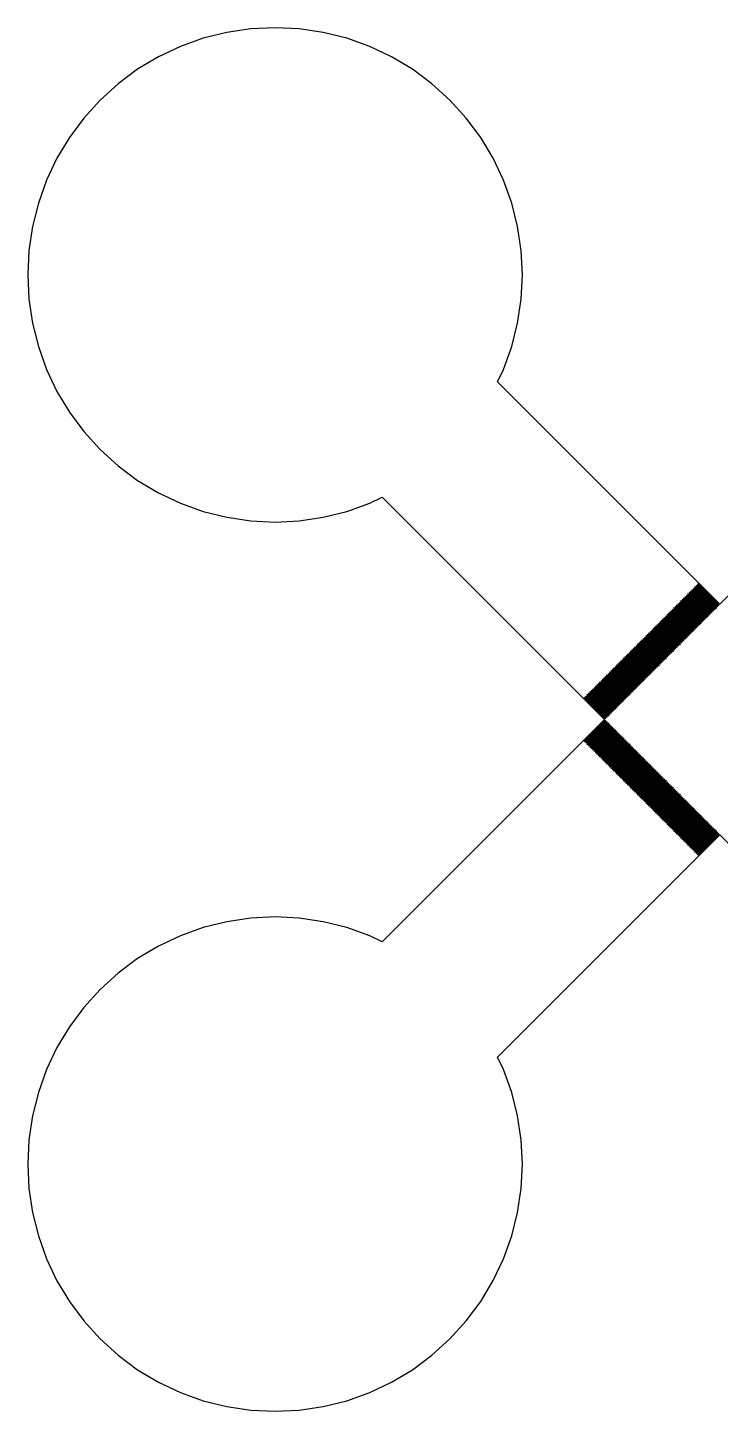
# Model space of a CAD drawing. Extents: x -73 to 181, y -8 to 80.
# Drawn here: x 2 to 9, y 2 to 16 of the extents above; entities that cross this region are included whole.
import ezdxf

# ---------------------------------------------------------------- set-up
doc = ezdxf.new("R2010")
doc.units = 0

msp = doc.modelspace()

# ---------------------------------------------------------------- linework, layer by layer
for p, q in [((4.25775, 15.9851), (4.01508, 15.9491)), ((4.50279, 15.9972), (4.25775, 15.9851)), ((4.74786, 15.9851), (4.50279, 15.9972)), ((4.99052, 15.9491), (4.74786, 15.9851)), ((3.77708, 15.8895), (3.54608, 15.8069)), ((4.01508, 15.9491), (3.77708, 15.8895)), ((5.22852, 15.8895), (4.99052, 15.9491)), ((5.45952, 15.8069), (5.22852, 15.8895)), ((3.3243, 15.702), (3.11388, 15.5759)), ((3.54608, 15.8069), (3.3243, 15.702)), ((5.6813, 15.702), (5.45952, 15.8069)), ((5.89172, 15.5759), (5.6813, 15.702)), ((3.11388, 15.5759), (2.91681, 15.4297)), ((6.08879, 15.4297), (5.89172, 15.5759)), ((2.91681, 15.4297), (2.73503, 15.265)), ((6.27058, 15.265), (6.08879, 15.4297)), ((2.73503, 15.265), (2.57027, 15.0832)), ((6.43535, 15.0832), (6.27058, 15.265)), ((2.57027, 15.0832), (2.42413, 14.8861)), ((6.58148, 14.8861), (6.43535, 15.0832)), ((2.42413, 14.8861), (2.29799, 14.6757)), ((6.70761, 14.6757), (6.58148, 14.8861)), ((2.29799, 14.6757), (2.19312, 14.4539)), ((6.8125, 14.4539), (6.70761, 14.6757)), ((2.19312, 14.4539), (2.11046, 14.2229)), ((6.89516, 14.2229), (6.8125, 14.4539)), ((2.11046, 14.2229), (2.05084, 13.9849)), ((6.95476, 13.9849), (6.89516, 14.2229)), ((2.05084, 13.9849), (2.01485, 13.7422)), ((6.99078, 13.7422), (6.95476, 13.9849)), ((2.01485, 13.7422), (2.00281, 13.4972)), ((7.00281, 13.4972), (6.99078, 13.7422)), ((2.00281, 13.4972), (2.01485, 13.2521)), ((6.99077, 13.2521), (7.00281, 13.4972)), ((2.01485, 13.2521), (2.05084, 13.0095)), ((6.95477, 13.0094), (6.99077, 13.2521)), ((2.05084, 13.0095), (2.11046, 12.7715)), ((6.89516, 12.7715), (6.95477, 13.0094)), ((2.11046, 12.7715), (2.19312, 12.5405)), ((6.8125, 12.5405), (6.89516, 12.7715)), ((2.19312, 12.5405), (2.29799, 12.3187)), ((6.7527, 12.414), (6.8125, 12.5405)), ((2.29799, 12.3187), (2.42413, 12.1083)), ((9, 10.1667), (6.7527, 12.414)), ((11.2473, 12.414), (9, 10.1667)), ((2.42413, 12.1083), (2.57027, 11.9112)), ((2.57027, 11.9112), (2.73503, 11.7294)), ((2.73503, 11.7294), (2.91682, 11.5647)), ((2.91682, 11.5647), (3.11388, 11.4185)), ((3.11388, 11.4185), (3.32431, 11.2924)), ((3.32431, 11.2924), (3.5461, 11.1875)), ((5.45953, 11.1875), (5.58597, 11.2473)), ((5.58597, 11.2473), (7.83327, 9)), ((3.5461, 11.1875), (3.7771, 11.1048)), ((3.7771, 11.1048), (4.01508, 11.0452)), ((4.99055, 11.0452), (5.22853, 11.1048)), ((5.22853, 11.1048), (5.45953, 11.1875)), ((4.01508, 11.0452), (4.25777, 11.0092)), ((4.25777, 11.0092), (4.50282, 10.9972)), ((4.50282, 10.9972), (4.74788, 11.0092)), ((4.74788, 11.0092), (4.99055, 11.0452)), ((8.75958, 10.3506), (8.76666, 10.3576)), ((8.76666, 10.3576), (8.97878, 10.1455)), ((8.77373, 10.3647), (8.78079, 10.3718)), ((8.98584, 10.1526), (8.77373, 10.3647)), ((8.78079, 10.3718), (8.99292, 10.1596)), ((8.61816, 10.2091), (8.62523, 10.2162)), ((8.62523, 10.2162), (8.83736, 10.0041)), ((8.63231, 10.2233), (8.63937, 10.2303)), ((8.84442, 10.0112), (8.63231, 10.2233)), ((8.63937, 10.2303), (8.8515, 10.0182)), ((8.64645, 10.2374), (8.65352, 10.2445)), ((8.85857, 10.0253), (8.64645, 10.2374)), ((8.65352, 10.2445), (8.86565, 10.0324)), ((8.66058, 10.2516), (8.66766, 10.2586)), ((8.87271, 10.0394), (8.66058, 10.2516)), ((8.66766, 10.2586), (8.87979, 10.0465)), ((8.67473, 10.2657), (8.68179, 10.2728)), ((8.88686, 10.0536), (8.67473, 10.2657)), ((8.68179, 10.2728), (8.89392, 10.0606)), ((8.68887, 10.2798), (8.69594, 10.2869)), ((8.901, 10.0677), (8.68887, 10.2798)), ((8.69594, 10.2869), (8.90807, 10.0748)), ((8.703, 10.294), (8.71008, 10.3011)), ((8.91513, 10.0818), (8.703, 10.294)), ((8.71008, 10.3011), (8.92221, 10.0889)), ((8.71715, 10.3081), (8.72423, 10.3152)), ((8.92928, 10.096), (8.71715, 10.3081)), ((8.72423, 10.3152), (8.93634, 10.1031)), ((8.73129, 10.3223), (8.73837, 10.3293)), ((8.94342, 10.1101), (8.73129, 10.3223)), ((8.73837, 10.3293), (8.95049, 10.1172)), ((8.74544, 10.3364), (8.75252, 10.3435)), ((8.95757, 10.1243), (8.74544, 10.3364)), ((8.75252, 10.3435), (8.96463, 10.1314)), ((8.97169, 10.1384), (8.75958, 10.3506)), ((8.49089, 10.0819), (8.49796, 10.0889)), ((8.703, 9.86974), (8.49089, 10.0819)), ((8.49796, 10.0889), (8.71008, 9.8768)), ((8.50502, 10.096), (8.5121, 10.1031)), ((8.71715, 9.88387), (8.50502, 10.096)), ((8.5121, 10.1031), (8.72423, 9.89095)), ((8.51917, 10.1101), (8.52623, 10.1172)), ((8.73129, 9.89801), (8.51917, 10.1101)), ((8.52623, 10.1172), (8.73836, 9.90508)), ((8.53331, 10.1243), (8.54037, 10.1313)), ((8.74544, 9.91216), (8.53331, 10.1243)), ((8.54037, 10.1313), (8.7525, 9.91922)), ((8.54744, 10.1384), (8.55452, 10.1455)), ((8.75957, 9.92628), (8.54744, 10.1384)), ((8.55452, 10.1455), (8.76665, 9.93336)), ((8.56158, 10.1526), (8.56866, 10.1596)), ((8.77371, 9.94043), (8.56158, 10.1526)), ((8.56866, 10.1596), (8.78079, 9.94751)), ((8.57573, 10.1667), (8.58281, 10.1738)), ((8.78786, 9.95457), (8.57573, 10.1667)), ((8.58281, 10.1738), (8.79492, 9.96165)), ((8.58987, 10.1808), (8.59695, 10.1879)), ((8.802, 9.96872), (8.58987, 10.1808)), ((8.59695, 10.1879), (8.80907, 9.9758)), ((8.60402, 10.195), (8.6111, 10.2021)), ((8.81613, 9.98286), (8.60402, 10.195)), ((8.6111, 10.2021), (8.82321, 9.98994)), ((8.83028, 9.99701), (8.61816, 10.2091)), ((8.92221, 10.0889), (8.91513, 10.0818)), ((8.93634, 10.1031), (8.92928, 10.096)), ((8.95049, 10.1172), (8.94342, 10.1101)), ((8.96463, 10.1314), (8.95757, 10.1243)), ((8.97878, 10.1455), (8.97169, 10.1384)), ((8.99292, 10.1596), (8.98584, 10.1526)), ((8.34946, 9.94043), (8.35654, 9.94751)), ((8.56158, 9.7283), (8.34946, 9.94043)), ((8.35654, 9.94751), (8.56865, 9.73538)), ((8.3636, 9.95457), (8.37067, 9.96164)), ((8.57573, 9.74245), (8.3636, 9.95457)), ((8.37067, 9.96164), (8.58279, 9.74951)), ((8.37775, 9.96872), (8.38481, 9.97578)), ((8.58987, 9.75659), (8.37775, 9.96872)), ((8.38481, 9.97578), (8.59694, 9.76366)), ((8.39189, 9.98286), (8.39896, 9.98993)), ((8.60402, 9.77074), (8.39189, 9.98286)), ((8.39896, 9.98993), (8.61108, 9.7778)), ((8.40602, 9.99699), (8.4131, 10.0041)), ((8.61815, 9.78487), (8.40602, 9.99699)), ((8.4131, 10.0041), (8.62523, 9.79195)), ((8.42017, 10.0111), (8.42723, 10.0182)), ((8.63229, 9.79901), (8.42017, 10.0111)), ((8.42723, 10.0182), (8.63936, 9.80608)), ((8.43431, 10.0253), (8.44138, 10.0323)), ((8.64644, 9.81316), (8.43431, 10.0253)), ((8.44138, 10.0323), (8.6535, 9.82022)), ((8.44846, 10.0394), (8.45552, 10.0465)), ((8.66057, 9.8273), (8.44846, 10.0394)), ((8.45552, 10.0465), (8.66765, 9.83437)), ((8.4626, 10.0536), (8.46967, 10.0606)), ((8.67471, 9.84145), (8.4626, 10.0536)), ((8.46967, 10.0606), (8.68179, 9.84851)), ((8.47675, 10.0677), (8.48381, 10.0748)), ((8.68886, 9.85559), (8.47675, 10.0677)), ((8.48381, 10.0748), (8.69594, 9.86266)), ((8.78079, 9.94751), (8.77371, 9.94043)), ((8.79492, 9.96165), (8.78786, 9.95457)), ((8.80907, 9.9758), (8.802, 9.96872)), ((8.82321, 9.98994), (8.81613, 9.98286)), ((8.83736, 10.0041), (8.83028, 9.99701)), ((8.8515, 10.0182), (8.84442, 10.0112)), ((8.86565, 10.0324), (8.85857, 10.0253)), ((8.87979, 10.0465), (8.87271, 10.0394)), ((8.89392, 10.0606), (8.88686, 10.0536)), ((8.90807, 10.0748), (8.901, 10.0677)), ((8.20804, 9.79901), (8.21512, 9.80609)), ((8.42017, 9.58688), (8.20804, 9.79901)), ((8.21512, 9.80609), (8.42723, 9.59396)), ((8.22218, 9.81316), (8.22925, 9.82022)), ((8.43431, 9.60103), (8.22218, 9.81316)), ((8.22925, 9.82022), (8.44138, 9.60809)), ((8.23633, 9.8273), (8.24339, 9.83437)), ((8.44846, 9.61517), (8.23633, 9.8273)), ((8.24339, 9.83437), (8.45552, 9.62224)), ((8.25046, 9.84143), (8.25754, 9.84851)), ((8.46259, 9.6293), (8.25046, 9.84143)), ((8.25754, 9.84851), (8.46967, 9.63638)), ((8.2646, 9.85558), (8.27167, 9.86264)), ((8.47673, 9.64345), (8.2646, 9.85558)), ((8.27167, 9.86264), (8.4838, 9.65051)), ((8.27875, 9.86972), (8.28581, 9.87679)), ((8.49088, 9.65759), (8.27875, 9.86972)), ((8.28581, 9.87679), (8.49794, 9.66466)), ((8.29289, 9.88387), (8.29996, 9.89093)), ((8.50502, 9.67174), (8.29289, 9.88387)), ((8.29996, 9.89093), (8.51208, 9.6788)), ((8.30704, 9.89801), (8.3141, 9.90508)), ((8.51915, 9.68588), (8.30704, 9.89801)), ((8.3141, 9.90508), (8.52623, 9.69295)), ((8.32118, 9.91216), (8.32825, 9.91922)), ((8.53329, 9.70003), (8.32118, 9.91216)), ((8.32825, 9.91922), (8.54036, 9.70709)), ((8.33533, 9.9263), (8.34239, 9.93336)), ((8.54744, 9.71417), (8.33533, 9.9263)), ((8.34239, 9.93336), (8.5545, 9.72124)), ((8.63936, 9.80608), (8.63229, 9.79901)), ((8.6535, 9.82022), (8.64644, 9.81316)), ((8.66765, 9.83437), (8.66057, 9.8273)), ((8.68179, 9.84851), (8.67471, 9.84145)), ((8.69594, 9.86266), (8.68886, 9.85559)), ((8.71008, 9.8768), (8.703, 9.86974)), ((8.72423, 9.89095), (8.71715, 9.88387)), ((8.73836, 9.90508), (8.73129, 9.89801)), ((8.7525, 9.91922), (8.74544, 9.91216)), ((8.76665, 9.93336), (8.75957, 9.92628)), ((8.06664, 9.65761), (8.0737, 9.66467)), ((8.27875, 9.44548), (8.06664, 9.65761)), ((8.0737, 9.66467), (8.28581, 9.45255)), ((8.08078, 9.67175), (8.08784, 9.67882)), ((8.29289, 9.45963), (8.08078, 9.67175)), ((8.08784, 9.67882), (8.29996, 9.46669)), ((8.09491, 9.68588), (8.10199, 9.69296)), ((8.30704, 9.47375), (8.09491, 9.68588)), ((8.10199, 9.69296), (8.3141, 9.48083)), ((8.10905, 9.70003), (8.11612, 9.70709)), ((8.32118, 9.4879), (8.10905, 9.70003)), ((8.11612, 9.70709), (8.32825, 9.49496)), ((8.1232, 9.71417), (8.13026, 9.72124)), ((8.33533, 9.50204), (8.1232, 9.71417)), ((8.13026, 9.72124), (8.34239, 9.50911)), ((8.13734, 9.72832), (8.14441, 9.73538)), ((8.34947, 9.51619), (8.13734, 9.72832)), ((8.14441, 9.73538), (8.35654, 9.52325)), ((8.15147, 9.74245), (8.15855, 9.74953)), ((8.3636, 9.53032), (8.15147, 9.74245)), ((8.15855, 9.74953), (8.37068, 9.5374)), ((8.16562, 9.75659), (8.17268, 9.76366)), ((8.37775, 9.54446), (8.16562, 9.75659)), ((8.17268, 9.76366), (8.38481, 9.55153)), ((8.17976, 9.77074), (8.18683, 9.7778)), ((8.39189, 9.55861), (8.17976, 9.77074)), ((8.18683, 9.7778), (8.39896, 9.56567)), ((8.19391, 9.78488), (8.20097, 9.79195)), ((8.40602, 9.57275), (8.19391, 9.78488)), ((8.20097, 9.79195), (8.4131, 9.57982)), ((8.49794, 9.66466), (8.49088, 9.65759)), ((8.51208, 9.6788), (8.50502, 9.67174)), ((8.52623, 9.69295), (8.51915, 9.68588)), ((8.54036, 9.70709), (8.53329, 9.70003)), ((8.5545, 9.72124), (8.54744, 9.71417)), ((8.56865, 9.73538), (8.56158, 9.7283)), ((8.58279, 9.74951), (8.57573, 9.74245)), ((8.59694, 9.76366), (8.58987, 9.75659)), ((8.61108, 9.7778), (8.60402, 9.77074)), ((8.62523, 9.79195), (8.61815, 9.78487)), ((7.9252, 9.51617), (7.93228, 9.52325)), ((7.93228, 9.52325), (8.14439, 9.31113)), ((7.93935, 9.53032), (7.94643, 9.5374)), ((8.15147, 9.31819), (7.93935, 9.53032)), ((7.94643, 9.5374), (8.15854, 9.32527)), ((7.95349, 9.54446), (7.96057, 9.55154)), ((8.16562, 9.33234), (7.95349, 9.54446)), ((7.96057, 9.55154), (8.17268, 9.33942)), ((7.96764, 9.55861), (7.9747, 9.56567)), ((8.17976, 9.34648), (7.96764, 9.55861)), ((7.9747, 9.56567), (8.18683, 9.35355)), ((7.98178, 9.57275), (7.98885, 9.57982)), ((8.19391, 9.36063), (7.98178, 9.57275)), ((7.98885, 9.57982), (8.20097, 9.36769)), ((7.99591, 9.58688), (8.00299, 9.59396)), ((8.20804, 9.37476), (7.99591, 9.58688)), ((8.00299, 9.59396), (8.21512, 9.38184)), ((8.01006, 9.60103), (8.01712, 9.60809)), ((8.22218, 9.3889), (8.01006, 9.60103)), ((8.01712, 9.60809), (8.22925, 9.39597)), ((8.0242, 9.61517), (8.03127, 9.62224)), ((8.23633, 9.40305), (8.0242, 9.61517)), ((8.03127, 9.62224), (8.24339, 9.41011)), ((8.03835, 9.62932), (8.04541, 9.63638)), ((8.25047, 9.41719), (8.03835, 9.62932)), ((8.04541, 9.63638), (8.25754, 9.42426)), ((8.05249, 9.64346), (8.05956, 9.65053)), ((8.2646, 9.43134), (8.05249, 9.64346)), ((8.05956, 9.65053), (8.27168, 9.4384)), ((8.35654, 9.52325), (8.34947, 9.51619)), ((8.37068, 9.5374), (8.3636, 9.53032)), ((8.38481, 9.55153), (8.37775, 9.54446)), ((8.39896, 9.56567), (8.39189, 9.55861)), ((8.4131, 9.57982), (8.40602, 9.57275)), ((8.42723, 9.59396), (8.42017, 9.58688)), ((8.44138, 9.60809), (8.43431, 9.60103)), ((8.45552, 9.62224), (8.44846, 9.61517)), ((8.46967, 9.63638), (8.46259, 9.6293)), ((8.4838, 9.65051), (8.47673, 9.64345)), ((7.78378, 9.37476), (7.79086, 9.38184)), ((7.79086, 9.38184), (8.00298, 9.16971)), ((7.79793, 9.3889), (7.80501, 9.39598)), ((8.01004, 9.17677), (7.79793, 9.3889)), ((7.80501, 9.39598), (8.01712, 9.18385)), ((7.81207, 9.40305), (7.81914, 9.41011)), ((8.02419, 9.19092), (7.81207, 9.40305)), ((7.81914, 9.41011), (8.03127, 9.19798)), ((7.82622, 9.41719), (7.83328, 9.42426)), ((8.03833, 9.20506), (7.82622, 9.41719)), ((7.83328, 9.42426), (8.04541, 9.21213)), ((7.84035, 9.43132), (7.84743, 9.4384)), ((8.05247, 9.21919), (7.84035, 9.43132)), ((7.84743, 9.4384), (8.05956, 9.22627)), ((7.85449, 9.44547), (7.86157, 9.45255)), ((8.06662, 9.23334), (7.85449, 9.44547)), ((7.86157, 9.45255), (8.0737, 9.24042)), ((7.86864, 9.45961), (7.8757, 9.46667)), ((8.08076, 9.24748), (7.86864, 9.45961)), ((7.8757, 9.46667), (8.08783, 9.25455)), ((7.88278, 9.47375), (7.88985, 9.48082)), ((8.09491, 9.26163), (7.88278, 9.47375)), ((7.88985, 9.48082), (8.10197, 9.26869)), ((7.89691, 9.48788), (7.90399, 9.49496)), ((8.10904, 9.27576), (7.89691, 9.48788)), ((7.90399, 9.49496), (8.11612, 9.28284)), ((7.91106, 9.50203), (7.91814, 9.50911)), ((8.12318, 9.2899), (7.91106, 9.50203)), ((7.91814, 9.50911), (8.13025, 9.29698)), ((8.13733, 9.30405), (7.9252, 9.51617)), ((8.21512, 9.38184), (8.20804, 9.37476)), ((8.22925, 9.39597), (8.22218, 9.3889)), ((8.24339, 9.41011), (8.23633, 9.40305)), ((8.25754, 9.42426), (8.25047, 9.41719)), ((8.27168, 9.4384), (8.2646, 9.43134)), ((8.28581, 9.45255), (8.27875, 9.44548)), ((8.29996, 9.46669), (8.29289, 9.45963)), ((8.3141, 9.48083), (8.30704, 9.47375)), ((8.32825, 9.49496), (8.32118, 9.4879)), ((8.34239, 9.50911), (8.33533, 9.50204)), ((7.64236, 9.23334), (7.64944, 9.24042)), ((7.64944, 9.24042), (7.86156, 9.02829)), ((7.65651, 9.24748), (7.66357, 9.25455)), ((7.86862, 9.03535), (7.65651, 9.24748)), ((7.66357, 9.25455), (7.8757, 9.04242)), ((7.67065, 9.26163), (7.67772, 9.26869)), ((7.88277, 9.0495), (7.67065, 9.26163)), ((7.67772, 9.26869), (7.88985, 9.05656)), ((7.6848, 9.27577), (7.69186, 9.28284)), ((7.89691, 9.06364), (7.6848, 9.27577)), ((7.69186, 9.28284), (7.90399, 9.07071)), ((7.69893, 9.2899), (7.70601, 9.29698)), ((7.91106, 9.07777), (7.69893, 9.2899)), ((7.70601, 9.29698), (7.91814, 9.08485)), ((7.71307, 9.30405), (7.72014, 9.31111)), ((7.9252, 9.09192), (7.71307, 9.30405)), ((7.72014, 9.31111), (7.93227, 9.09898)), ((7.72722, 9.31819), (7.73428, 9.32526)), ((7.93935, 9.10606), (7.72722, 9.31819)), ((7.73428, 9.32526), (7.94641, 9.11313)), ((7.74135, 9.33232), (7.74843, 9.3394)), ((7.95348, 9.12019), (7.74135, 9.33232)), ((7.74843, 9.3394), (7.96056, 9.12727)), ((7.75549, 9.34647), (7.76257, 9.35355)), ((7.96762, 9.13434), (7.75549, 9.34647)), ((7.76257, 9.35355), (7.97469, 9.14142)), ((7.76964, 9.36061), (7.77672, 9.36769)), ((7.98177, 9.14848), (7.76964, 9.36061)), ((7.77672, 9.36769), (7.98883, 9.15556)), ((7.99591, 9.16263), (7.78378, 9.37476)), ((8.0737, 9.24042), (8.06662, 9.23334)), ((8.08783, 9.25455), (8.08076, 9.24748)), ((8.10197, 9.26869), (8.09491, 9.26163)), ((8.11612, 9.28284), (8.10904, 9.27576)), ((8.13025, 9.29698), (8.12318, 9.2899)), ((8.14439, 9.31113), (8.13733, 9.30405)), ((8.15854, 9.32527), (8.15147, 9.31819)), ((8.17268, 9.33942), (8.16562, 9.33234)), ((8.18683, 9.35355), (8.17976, 9.34648)), ((8.20097, 9.36769), (8.19391, 9.36063)), ((7.62822, 9.21919), (7.6353, 9.22627)), ((7.84035, 9.00706), (7.62822, 9.21919)), ((7.6353, 9.22627), (7.84741, 9.01414)), ((7.85448, 9.02121), (7.64236, 9.23334)), ((7.93227, 9.09898), (7.9252, 9.09192)), ((7.94641, 9.11313), (7.93935, 9.10606)), ((7.96056, 9.12727), (7.95348, 9.12019)), ((7.97469, 9.14142), (7.96762, 9.13434)), ((7.98883, 9.15556), (7.98177, 9.14848)), ((8.00298, 9.16971), (7.99591, 9.16263)), ((8.01712, 9.18385), (8.01004, 9.17677)), ((8.03127, 9.19798), (8.02419, 9.19092)), ((8.04541, 9.21213), (8.03833, 9.20506)), ((8.05956, 9.22627), (8.05247, 9.21919)), ((7.83327, 9), (5.58598, 6.7527)), ((7.62823, 8.78079), (7.84035, 8.99292)), ((7.84741, 8.98584), (7.6353, 8.77373)), ((7.64236, 8.76666), (7.85448, 8.97878)), ((7.86156, 8.97169), (7.64944, 8.75958)), ((7.65651, 8.75252), (7.86862, 8.96463)), ((7.8757, 8.95757), (7.66357, 8.74545)), ((7.84741, 9.01414), (7.84035, 9.00706)), ((7.84035, 8.99292), (7.84741, 8.98584)), ((7.86156, 9.02829), (7.85448, 9.02121)), ((7.85448, 8.97878), (7.86156, 8.97169)), ((7.8757, 9.04242), (7.86862, 9.03535)), ((7.86862, 8.96463), (7.8757, 8.95757)), ((7.88985, 9.05656), (7.88277, 9.0495)), ((7.90399, 9.07071), (7.89691, 9.06364)), ((7.91814, 9.08485), (7.91106, 9.07777)), ((7.67065, 8.73837), (7.88277, 8.95049)), ((7.88985, 8.94342), (7.67772, 8.73131)), ((7.6848, 8.72423), (7.89691, 8.93634)), ((7.90399, 8.92928), (7.69186, 8.71716)), ((7.69893, 8.7101), (7.91106, 8.92221)), ((7.91814, 8.91513), (7.70601, 8.70302)), ((7.71307, 8.69595), (7.9252, 8.90807)), ((7.93227, 8.901), (7.72015, 8.68889)), ((7.72722, 8.68181), (7.93935, 8.89392)), ((7.94641, 8.88686), (7.7343, 8.67473)), ((7.74136, 8.66766), (7.95348, 8.87979)), ((7.96056, 8.87271), (7.74844, 8.66058)), ((7.75551, 8.65352), (7.96762, 8.86565)), ((7.97469, 8.85857), (7.76257, 8.64645)), ((7.76965, 8.63937), (7.98177, 8.8515)), ((7.98883, 8.84442), (7.77672, 8.63231)), ((7.7838, 8.62523), (7.99591, 8.83736)), ((8.00298, 8.83028), (7.79086, 8.61816)), ((7.79793, 8.6111), (8.01004, 8.82321)), ((7.88277, 8.95049), (7.88985, 8.94342)), ((7.89691, 8.93634), (7.90399, 8.92928)), ((7.91106, 8.92221), (7.91814, 8.91513)), ((7.9252, 8.90807), (7.93227, 8.901)), ((7.93935, 8.89392), (7.94641, 8.88686)), ((7.95348, 8.87979), (7.96056, 8.87271)), ((7.96762, 8.86565), (7.97469, 8.85857)), ((7.98177, 8.8515), (7.98883, 8.84442)), ((7.99591, 8.83736), (8.00298, 8.83028)), ((8.01004, 8.82321), (8.01712, 8.81613)), ((7.6353, 8.77373), (7.62823, 8.78079)), ((7.64944, 8.75958), (7.64236, 8.76666)), ((7.66357, 8.74545), (7.65651, 8.75252)), ((7.67772, 8.73131), (7.67065, 8.73837)), ((7.69186, 8.71716), (7.6848, 8.72423)), ((7.70601, 8.70302), (7.69893, 8.7101)), ((7.72015, 8.68889), (7.71307, 8.69595)), ((7.7343, 8.67473), (7.72722, 8.68181)), ((8.01712, 8.81613), (7.80501, 8.60402)), ((7.81207, 8.59695), (8.02419, 8.80907)), ((8.03127, 8.802), (7.81914, 8.58989)), ((7.82622, 8.58281), (8.03833, 8.79492)), ((8.04541, 8.78786), (7.83328, 8.57574)), ((7.84036, 8.56868), (8.05247, 8.78079)), ((8.05956, 8.77371), (7.84743, 8.5616)), ((7.85451, 8.55453), (8.06662, 8.76665)), ((8.0737, 8.75957), (7.86157, 8.54745)), ((7.86865, 8.54039), (8.08076, 8.7525)), ((8.08783, 8.74544), (7.87572, 8.53331)), ((7.8828, 8.52625), (8.09491, 8.73836)), ((8.10197, 8.73129), (7.88986, 8.51917)), ((7.89693, 8.5121), (8.10904, 8.72423)), ((8.11612, 8.71715), (7.90401, 8.50502)), ((7.91107, 8.49796), (8.12318, 8.71008)), ((8.13025, 8.703), (7.91814, 8.49089)), ((7.92522, 8.48381), (8.13733, 8.69594)), ((8.14439, 8.68886), (7.93228, 8.47675)), ((7.93935, 8.46968), (8.15147, 8.68179)), ((8.02419, 8.80907), (8.03127, 8.802)), ((8.03833, 8.79492), (8.04541, 8.78786)), ((8.05247, 8.78079), (8.05956, 8.77371)), ((8.06662, 8.76665), (8.0737, 8.75957)), ((8.08076, 8.7525), (8.08783, 8.74544)), ((8.09491, 8.73836), (8.10197, 8.73129)), ((8.10904, 8.72423), (8.11612, 8.71715)), ((8.12318, 8.71008), (8.13025, 8.703)), ((8.13733, 8.69594), (8.14439, 8.68886)), ((8.15147, 8.68179), (8.15854, 8.67471)), ((7.74844, 8.66058), (7.74136, 8.66766)), ((7.76257, 8.64645), (7.75551, 8.65352)), ((7.77672, 8.63231), (7.76965, 8.63937)), ((7.79086, 8.61816), (7.7838, 8.62523)), ((7.80501, 8.60402), (7.79793, 8.6111)), ((7.81914, 8.58989), (7.81207, 8.59695)), ((7.83328, 8.57574), (7.82622, 8.58281)), ((7.84743, 8.5616), (7.84036, 8.56868)), ((7.86157, 8.54745), (7.85451, 8.55453)), ((7.87572, 8.53331), (7.86865, 8.54039)), ((8.15854, 8.67471), (7.94643, 8.4626)), ((7.95349, 8.45554), (8.16562, 8.66765)), ((8.17268, 8.66057), (7.96057, 8.44846)), ((7.96764, 8.44139), (8.17976, 8.6535)), ((8.18683, 8.64644), (7.9747, 8.43433)), ((7.98178, 8.42725), (8.19391, 8.63936)), ((8.20097, 8.63229), (7.98885, 8.42018)), ((7.99593, 8.41312), (8.20804, 8.62523)), ((8.21512, 8.61815), (8.00299, 8.40604)), ((8.01007, 8.39897), (8.22218, 8.61108)), ((8.22925, 8.60402), (8.01714, 8.39189)), ((8.02422, 8.38483), (8.23633, 8.59694)), ((8.24339, 8.58987), (8.03128, 8.37775)), ((8.03836, 8.37068), (8.25047, 8.58279)), ((8.25754, 8.57573), (8.04543, 8.3636)), ((8.05249, 8.35654), (8.2646, 8.56865)), ((8.27168, 8.56158), (8.05957, 8.34946)), ((8.06664, 8.34239), (8.27875, 8.5545)), ((8.28581, 8.54744), (8.0737, 8.33533)), ((8.08078, 8.32825), (8.29289, 8.54036)), ((8.16562, 8.66765), (8.17268, 8.66057)), ((8.17976, 8.6535), (8.18683, 8.64644)), ((8.19391, 8.63936), (8.20097, 8.63229)), ((8.20804, 8.62523), (8.21512, 8.61815)), ((8.22218, 8.61108), (8.22925, 8.60402)), ((8.23633, 8.59694), (8.24339, 8.58987)), ((8.25047, 8.58279), (8.25754, 8.57573)), ((8.2646, 8.56865), (8.27168, 8.56158)), ((8.27875, 8.5545), (8.28581, 8.54744)), ((8.29289, 8.54036), (8.29996, 8.53329)), ((7.88986, 8.51917), (7.8828, 8.52625)), ((7.90401, 8.50502), (7.89693, 8.5121)), ((7.91814, 8.49089), (7.91107, 8.49796)), ((7.93228, 8.47675), (7.92522, 8.48381)), ((7.94643, 8.4626), (7.93935, 8.46968)), ((7.96057, 8.44846), (7.95349, 8.45554)), ((7.9747, 8.43433), (7.96764, 8.44139)), ((7.98885, 8.42018), (7.98178, 8.42725)), ((8.00299, 8.40604), (7.99593, 8.41312)), ((8.01714, 8.39189), (8.01007, 8.39897)), ((8.29996, 8.53329), (8.08784, 8.32118)), ((8.09491, 8.31412), (8.30704, 8.52623)), ((8.3141, 8.51915), (8.10199, 8.30704)), ((8.10905, 8.29997), (8.32118, 8.51208)), ((8.32825, 8.50502), (8.11612, 8.29291)), ((8.1232, 8.28583), (8.33533, 8.49794)), ((8.34239, 8.49088), (8.13026, 8.27876)), ((8.13734, 8.27168), (8.34947, 8.4838)), ((8.35654, 8.47673), (8.14441, 8.26462)), ((8.15149, 8.25754), (8.3636, 8.46967)), ((8.37068, 8.46259), (8.15857, 8.25047)), ((8.16563, 8.24339), (8.37775, 8.45552)), ((8.38481, 8.44846), (8.1727, 8.23633)), ((8.17978, 8.22925), (8.39189, 8.44138)), ((8.39896, 8.43431), (8.18684, 8.22218)), ((8.19391, 8.21512), (8.40602, 8.42723)), ((8.4131, 8.42017), (8.20099, 8.20804)), ((8.20804, 8.20099), (8.42017, 8.4131)), ((8.42723, 8.40602), (8.21512, 8.19391)), ((8.22218, 8.18684), (8.43431, 8.39896)), ((8.30704, 8.52623), (8.3141, 8.51915)), ((8.32118, 8.51208), (8.32825, 8.50502)), ((8.33533, 8.49794), (8.34239, 8.49088)), ((8.34947, 8.4838), (8.35654, 8.47673)), ((8.3636, 8.46967), (8.37068, 8.46259)), ((8.37775, 8.45552), (8.38481, 8.44846)), ((8.39189, 8.44138), (8.39896, 8.43431)), ((8.40602, 8.42723), (8.4131, 8.42017)), ((8.42017, 8.4131), (8.42723, 8.40602)), ((8.43431, 8.39896), (8.44138, 8.39189)), ((8.03128, 8.37775), (8.02422, 8.38483)), ((8.04543, 8.3636), (8.03836, 8.37068)), ((8.05957, 8.34946), (8.05249, 8.35654)), ((8.0737, 8.33533), (8.06664, 8.34239)), ((8.08784, 8.32118), (8.08078, 8.32825)), ((8.10199, 8.30704), (8.09491, 8.31412)), ((8.11612, 8.29291), (8.10905, 8.29997)), ((8.13026, 8.27876), (8.1232, 8.28583)), ((8.14441, 8.26462), (8.13734, 8.27168)), ((8.15857, 8.25047), (8.15149, 8.25754)), ((8.44138, 8.39189), (8.22925, 8.17978)), ((8.23633, 8.1727), (8.44846, 8.38481)), ((8.45552, 8.37775), (8.24339, 8.16563)), ((8.25047, 8.15857), (8.46259, 8.37068)), ((8.46967, 8.3636), (8.25754, 8.15149)), ((8.26462, 8.14441), (8.47673, 8.35654)), ((8.4838, 8.34947), (8.27168, 8.13734)), ((8.27876, 8.13026), (8.49088, 8.34239)), ((8.49794, 8.33533), (8.28583, 8.1232)), ((8.29291, 8.11612), (8.50502, 8.32825)), ((8.51208, 8.32118), (8.29997, 8.10905)), ((8.30704, 8.10199), (8.51915, 8.3141)), ((8.52623, 8.30704), (8.31412, 8.09491)), ((8.32118, 8.08784), (8.53329, 8.29996)), ((8.54036, 8.29289), (8.32825, 8.08078)), ((8.33533, 8.0737), (8.54744, 8.28581)), ((8.5545, 8.27875), (8.34239, 8.06664)), ((8.34946, 8.05957), (8.56158, 8.27168)), ((8.56865, 8.2646), (8.35654, 8.05249)), ((8.3636, 8.04543), (8.57573, 8.25754)), ((8.44846, 8.38481), (8.45552, 8.37775)), ((8.46259, 8.37068), (8.46967, 8.3636)), ((8.47673, 8.35654), (8.4838, 8.34947)), ((8.49088, 8.34239), (8.49794, 8.33533)), ((8.50502, 8.32825), (8.51208, 8.32118)), ((8.51915, 8.3141), (8.52623, 8.30704)), ((8.53329, 8.29996), (8.54036, 8.29289)), ((8.54744, 8.28581), (8.5545, 8.27875)), ((8.56158, 8.27168), (8.56865, 8.2646)), ((8.57573, 8.25754), (8.58279, 8.25047)), ((8.1727, 8.23633), (8.16563, 8.24339)), ((8.18684, 8.22218), (8.17978, 8.22925)), ((8.20099, 8.20804), (8.19391, 8.21512)), ((8.21512, 8.19391), (8.20804, 8.20099)), ((8.22925, 8.17978), (8.22218, 8.18684)), ((8.24339, 8.16563), (8.23633, 8.1727)), ((8.25754, 8.15149), (8.25047, 8.15857)), ((8.27168, 8.13734), (8.26462, 8.14441)), ((8.28583, 8.1232), (8.27876, 8.13026)), ((8.58279, 8.25047), (8.37068, 8.03836)), ((8.37775, 8.03128), (8.58987, 8.24339)), ((8.59694, 8.23633), (8.38483, 8.02422)), ((8.39189, 8.01714), (8.60402, 8.22925)), ((8.61108, 8.22218), (8.39897, 8.01007)), ((8.40604, 8.00299), (8.61815, 8.21512)), ((8.62523, 8.20804), (8.41312, 7.99593)), ((8.42018, 7.98885), (8.63229, 8.20097)), ((8.63936, 8.19391), (8.42725, 7.98178)), ((8.43433, 7.9747), (8.64644, 8.18683)), ((8.6535, 8.17976), (8.44139, 7.96764)), ((8.44846, 7.96057), (8.66057, 8.17268)), ((8.66765, 8.16562), (8.45554, 7.95349)), ((8.4626, 7.94643), (8.67471, 8.15854)), ((8.68179, 8.15147), (8.46968, 7.93935)), ((8.47675, 7.93228), (8.68886, 8.14439)), ((8.69594, 8.13733), (8.48381, 7.92522)), ((8.49089, 7.91814), (8.703, 8.13025)), ((8.71008, 8.12318), (8.49796, 7.91107)), ((8.58987, 8.24339), (8.59694, 8.23633)), ((8.60402, 8.22925), (8.61108, 8.22218)), ((8.61815, 8.21512), (8.62523, 8.20804)), ((8.63229, 8.20097), (8.63936, 8.19391)), ((8.64644, 8.18683), (8.6535, 8.17976)), ((8.66057, 8.17268), (8.66765, 8.16562)), ((8.67471, 8.15854), (8.68179, 8.15147)), ((8.68886, 8.14439), (8.69594, 8.13733)), ((8.703, 8.13025), (8.71008, 8.12318)), ((8.29997, 8.10905), (8.29291, 8.11612)), ((8.31412, 8.09491), (8.30704, 8.10199)), ((8.32825, 8.08078), (8.32118, 8.08784)), ((8.34239, 8.06664), (8.33533, 8.0737)), ((8.35654, 8.05249), (8.34946, 8.05957)), ((8.37068, 8.03836), (8.3636, 8.04543)), ((8.38483, 8.02422), (8.37775, 8.03128)), ((8.39897, 8.01007), (8.39189, 8.01714)), ((8.41312, 7.99593), (8.40604, 8.00299)), ((8.42725, 7.98178), (8.42018, 7.98885)), ((8.50502, 7.90401), (8.71715, 8.11612)), ((8.72423, 8.10904), (8.5121, 7.89693)), ((8.51917, 7.88986), (8.73129, 8.10197)), ((8.73836, 8.09491), (8.52625, 7.8828)), ((8.53331, 7.87572), (8.74544, 8.08783)), ((8.7525, 8.08076), (8.54039, 7.86865)), ((8.54745, 7.86157), (8.75957, 8.0737)), ((8.76665, 8.06662), (8.55453, 7.85451)), ((8.5616, 7.84743), (8.77371, 8.05956)), ((8.78079, 8.05247), (8.56868, 7.84036)), ((8.57574, 7.83328), (8.78786, 8.04541)), ((8.79492, 8.03833), (8.58281, 7.82622)), ((8.58989, 7.81914), (8.802, 8.03127)), ((8.80907, 8.02419), (8.59695, 7.81207)), ((8.60402, 7.80501), (8.81613, 8.01712)), ((8.82321, 8.01004), (8.6111, 7.79793)), ((8.61816, 7.79086), (8.83028, 8.00298)), ((8.83736, 7.99591), (8.62523, 7.7838)), ((8.63231, 7.77672), (8.84442, 7.98883)), ((8.8515, 7.98177), (8.63937, 7.76965)), ((8.71715, 8.11612), (8.72423, 8.10904)), ((8.73129, 8.10197), (8.73836, 8.09491)), ((8.74544, 8.08783), (8.7525, 8.08076)), ((8.75957, 8.0737), (8.76665, 8.06662)), ((8.77371, 8.05956), (8.78079, 8.05247)), ((8.78786, 8.04541), (8.79492, 8.03833)), ((8.802, 8.03127), (8.80907, 8.02419)), ((8.81613, 8.01712), (8.82321, 8.01004)), ((8.83028, 8.00298), (8.83736, 7.99591)), ((8.84442, 7.98883), (8.8515, 7.98177)), ((8.44139, 7.96764), (8.43433, 7.9747)), ((8.45554, 7.95349), (8.44846, 7.96057)), ((8.46968, 7.93935), (8.4626, 7.94643)), ((8.48381, 7.92522), (8.47675, 7.93228)), ((8.49796, 7.91107), (8.49089, 7.91814)), ((8.5121, 7.89693), (8.50502, 7.90401)), ((8.52625, 7.8828), (8.51917, 7.88986)), ((8.54039, 7.86865), (8.53331, 7.87572)), ((8.55453, 7.85451), (8.54745, 7.86157)), ((8.56868, 7.84036), (8.5616, 7.84743)), ((8.64645, 7.76257), (8.85857, 7.97469)), ((8.86565, 7.96762), (8.65352, 7.75551)), ((8.66058, 7.74844), (8.87271, 7.96056)), ((8.87979, 7.95348), (8.66766, 7.74136)), ((8.67473, 7.7343), (8.88686, 7.94641)), ((8.89392, 7.93935), (8.68181, 7.72722)), ((8.68889, 7.72015), (8.901, 7.93227)), ((8.90807, 7.9252), (8.69595, 7.71307)), ((8.70302, 7.70601), (8.91513, 7.91814)), ((8.92221, 7.91106), (8.7101, 7.69893)), ((8.71716, 7.69186), (8.92928, 7.90399)), ((8.93634, 7.89691), (8.72423, 7.6848)), ((8.73131, 7.67772), (8.94342, 7.88985)), ((8.95049, 7.88277), (8.73837, 7.67065)), ((8.74545, 7.66357), (8.95757, 7.8757)), ((8.96463, 7.86862), (8.75252, 7.65651)), ((8.75958, 7.64944), (8.97169, 7.86156)), ((8.97878, 7.85448), (8.76666, 7.64236)), ((8.77373, 7.6353), (8.98584, 7.84741)), ((8.99292, 7.84035), (8.78079, 7.62823)), ((8.85857, 7.97469), (8.86565, 7.96762)), ((8.87271, 7.96056), (8.87979, 7.95348)), ((8.88686, 7.94641), (8.89392, 7.93935)), ((8.901, 7.93227), (8.90807, 7.9252)), ((8.91513, 7.91814), (8.92221, 7.91106)), ((8.92928, 7.90399), (8.93634, 7.89691)), ((8.94342, 7.88985), (8.95049, 7.88277)), ((8.95757, 7.8757), (8.96463, 7.86862)), ((8.97169, 7.86156), (8.97878, 7.85448)), ((8.98584, 7.84741), (8.99292, 7.84035)), ((6.7527, 5.58598), (9, 7.83327)), ((8.58281, 7.82622), (8.57574, 7.83328)), ((8.59695, 7.81207), (8.58989, 7.81914)), ((8.6111, 7.79793), (8.60402, 7.80501)), ((8.62523, 7.7838), (8.61816, 7.79086)), ((8.63937, 7.76965), (8.63231, 7.77672)), ((8.65352, 7.75551), (8.64645, 7.76257)), ((8.66766, 7.74136), (8.66058, 7.74844)), ((8.68181, 7.72722), (8.67473, 7.7343)), ((8.69595, 7.71307), (8.68889, 7.72015)), ((8.7101, 7.69893), (8.70302, 7.70601)), ((9, 7.83327), (11.2473, 5.58597)), ((8.72423, 7.6848), (8.71716, 7.69186)), ((8.73837, 7.67065), (8.73131, 7.67772)), ((8.75252, 7.65651), (8.74545, 7.66357)), ((8.76666, 7.64236), (8.75958, 7.64944)), ((8.78079, 7.62823), (8.77373, 7.6353)), ((4.50282, 7.00281), (4.25778, 6.99078)), ((4.74788, 6.99077), (4.50282, 7.00281)), ((3.77711, 6.89516), (3.54611, 6.8125)), ((4.01509, 6.95476), (3.77711, 6.89516)), ((4.25778, 6.99078), (4.01509, 6.95476)), ((4.99055, 6.95477), (4.74788, 6.99077)), ((5.22853, 6.89516), (4.99055, 6.95477)), ((5.45953, 6.8125), (5.22853, 6.89516)), ((3.54611, 6.8125), (3.32433, 6.70761)), ((5.58598, 6.7527), (5.45953, 6.8125)), ((3.11389, 6.58148), (2.91684, 6.43535)), ((3.32433, 6.70761), (3.11389, 6.58148)), ((2.91684, 6.43535), (2.73505, 6.27058)), ((2.73505, 6.27058), (2.57028, 6.08879)), ((2.57028, 6.08879), (2.42415, 5.89172)), ((2.42415, 5.89172), (2.29799, 5.68129)), ((2.29799, 5.68129), (2.19312, 5.4595)), ((2.19312, 5.4595), (2.11046, 5.2285)), ((6.8125, 5.45953), (6.7527, 5.58598)), ((6.89516, 5.22853), (6.8125, 5.45953)), ((2.11046, 5.2285), (2.05084, 4.99051)), ((6.95477, 4.99055), (6.89516, 5.22853)), ((2.05084, 4.99051), (2.01485, 4.74785)), ((6.99077, 4.74788), (6.95477, 4.99055)), ((2.01485, 4.74785), (2.00281, 4.50279)), ((7.00281, 4.50282), (6.99077, 4.74788)), ((2.00281, 4.50279), (2.01485, 4.25775)), ((6.99078, 4.25778), (7.00281, 4.50282)), ((2.01485, 4.25775), (2.05084, 4.01508)), ((6.95476, 4.01509), (6.99078, 4.25778)), ((2.05084, 4.01508), (2.11046, 3.77708)), ((6.89516, 3.77711), (6.95476, 4.01509)), ((2.11046, 3.77708), (2.19312, 3.54608)), ((6.8125, 3.54611), (6.89516, 3.77711)), ((2.19312, 3.54608), (2.29799, 3.3243)), ((6.70761, 3.32433), (6.8125, 3.54611)), ((2.29799, 3.3243), (2.42413, 3.11388)), ((6.58148, 3.11389), (6.70761, 3.32433)), ((2.42413, 3.11388), (2.57027, 2.91681)), ((6.43535, 2.91684), (6.58148, 3.11389)), ((2.57027, 2.91681), (2.73503, 2.73503)), ((6.27058, 2.73505), (6.43535, 2.91684)), ((2.73503, 2.73503), (2.91681, 2.57027)), ((6.08879, 2.57028), (6.27058, 2.73505)), ((2.91681, 2.57027), (3.11388, 2.42413)), ((5.89172, 2.42415), (6.08879, 2.57028)), ((3.11388, 2.42413), (3.3243, 2.29799)), ((5.68129, 2.29799), (5.89172, 2.42415)), ((3.3243, 2.29799), (3.54608, 2.19312)), ((5.4595, 2.19312), (5.68129, 2.29799)), ((3.54608, 2.19312), (3.77708, 2.11046)), ((3.77708, 2.11046), (4.01508, 2.05084)), ((4.99051, 2.05084), (5.2285, 2.11046)), ((5.2285, 2.11046), (5.4595, 2.19312)), ((4.01508, 2.05084), (4.25775, 2.01485)), ((4.25775, 2.01485), (4.50279, 2.00281)), ((4.50279, 2.00281), (4.74785, 2.01485)), ((4.74785, 2.01485), (4.99051, 2.05084))]:
    msp.add_line(p, q)

doc.saveas('drawing.dxf')
